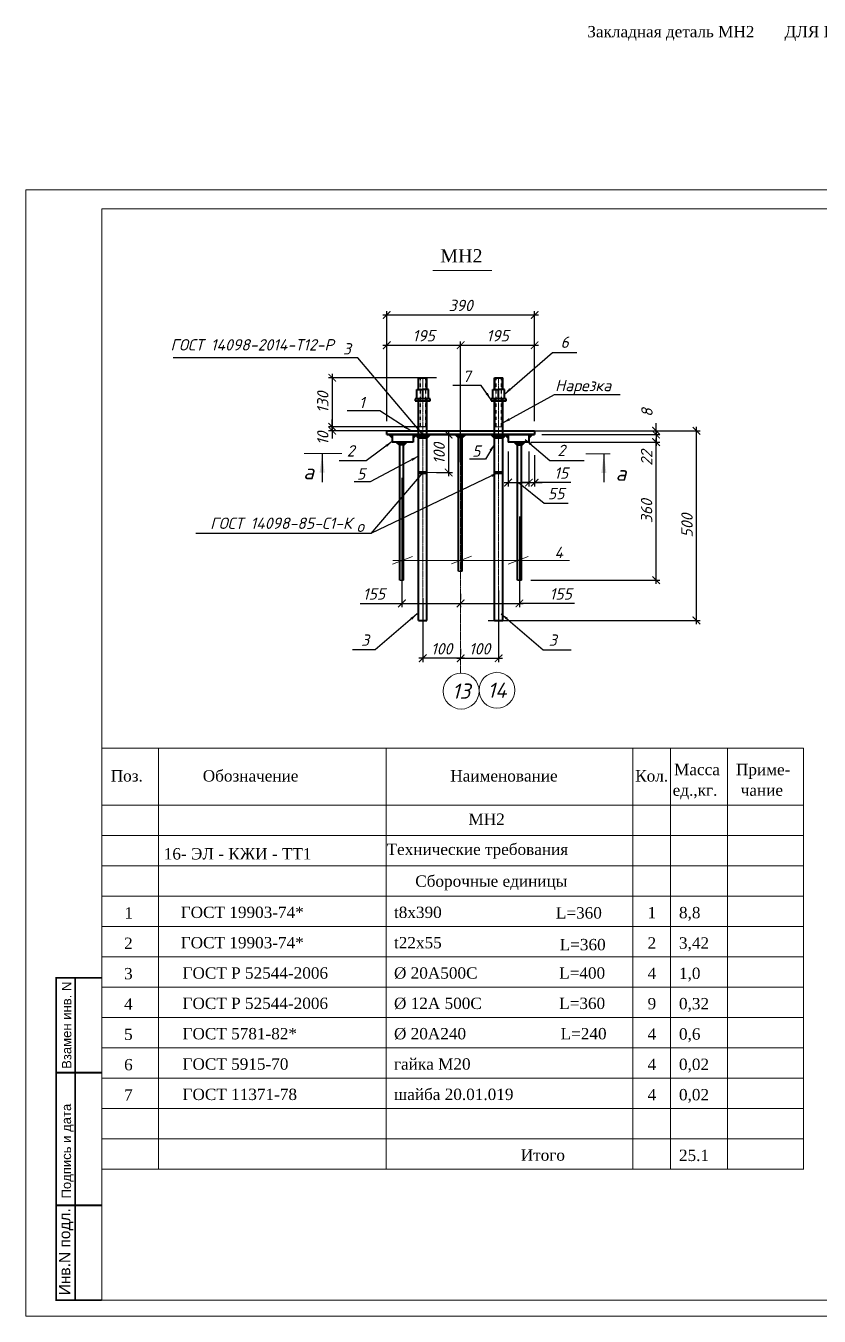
# Model space of a CAD drawing. Header units: millimetres. Extents: x 321124 to 407260, y -209908 to -138111.
# Drawn here: x 366794 to 387710, y -172490 to -138463 of the extents above; entities that cross this region are included whole.
import ezdxf
from ezdxf.enums import TextEntityAlignment as Align

# ---------------------------------------------------------------- set-up
doc = ezdxf.new("R2010")
doc.units = ezdxf.units.MM
for name, pattern in [('CENTER', [50.8, 31.75, -6.35, 6.35, -6.35]), ('CENTERX2', [4, 2.5, -0.5, 0.5, -0.5]), ('DASHED', [0.75, 0.5, -0.25])]:
    doc.linetypes.add(name, pattern=pattern)
doc.layers.get('Defpoints').update_dxf_attribs({"color": 1, "lineweight": 0})
for name, color, linetype, lineweight in [('!!!Закладные', 84, 'Continuous', 40), ('k_ Выноски', 7, 'Continuous', 13), ('k_ Осевая', 8, 'CENTERX2', 9), ('k_ Размеры', 7, 'Continuous', 15), ('оси', 1, 'CENTER', 5), ('Пунктир', 255, 'DASHED', 25), ('размеры', 5, 'Continuous', 20), ('сварка', 7, 'Continuous', 25), ('тонкие', 250, 'Continuous', 5)]:
    doc.layers.add(name, color=color, linetype=linetype, lineweight=lineweight)
doc.layers.add('Колонны', color=5, linetype='Continuous')
doc.styles.add('20', font='arial.ttf', dxfattribs={"height": 200})
doc.styles.add('300', font='times.ttf', dxfattribs={"width": 0.9, "height": 300})
doc.styles.add('350', font='times.ttf', dxfattribs={"height": 350})
doc.styles.get("Standard").update_dxf_attribs({"font": 'isocpeur.ttf'})
doc.styles.add('STEP PR', font='isocpeui.ttf')
doc.styles.add('style30', font='times.ttf', dxfattribs={"height": 300})
doc.dimstyles.new('10', dxfattribs={"dimtxt": 300, "dimasz": 200, "dimexe": 100, "dimexo": 250, "dimgap": 100, "dimtad": 1, "dimdec": 0, "dimlfac": 0.1, "dimdsep": 46, "dimtxsty": '300', "dimblk": 'ARCHTICK', "dimcen": 100, "dimdle": 100, "dimadec": 0, "dimazin": 2, "dimtfac": 1, "dimtdec": 0, "dimtmove": 1, "dimatfit": 3, "dimfxl": 0, "dimtolj": 1, "dimtzin": 0, "dimarcsym": 0})
doc.dimstyles.new('100', dxfattribs={"dimtxt": 300, "dimasz": 200, "dimexe": 100, "dimexo": 400, "dimgap": 100, "dimtad": 1, "dimdec": 0, "dimdsep": 46, "dimtxsty": 'Standard', "dimblk": 'ARCHTICK', "dimcen": -2.5, "dimdle": 100, "dimadec": 0, "dimazin": 2, "dimtfac": 1, "dimtdec": 0, "dimtmove": 1, "dimatfit": 3, "dimfxl": 0, "dimtolj": 1, "dimtzin": 0, "dimarcsym": 0})

# ---------------------------------------------------------------- blocks, each defined once
blk = doc.blocks.new('_ArchTick')
at = {"color": 0, "linetype": 'ByBlock', "const_width": 0.15}
blk.add_lwpolyline([(-0.5, -0.5), (0.5, 0.5)], dxfattribs=at)
blk = doc.blocks.new('*D75')
at = {"layer": 'Defpoints', "color": 0, "lineweight": 0, "ltscale": 5}
for p in [(380146, -149242), (380208, -149142), (383410, -149142)]:
    blk.add_point(p, dxfattribs=at)
at = {"layer": 'k_ Размеры', "color": 0, "lineweight": -2, "ltscale": 5}
for p, q in [((383410, -149142), (383410, -148942)), ((380396, -149242), (383510, -149242)), ((380458, -149142), (383510, -149142)), ((383410, -149242), (383410, -149142)), ((383410, -149242), (383410, -149442))]:
    blk.add_line(p, q, dxfattribs=at)
at = {"layer": 'k_ Размеры', "color": 0, "lineweight": -2, "ltscale": 5, "xscale": 200, "yscale": 200, "zscale": 200}
for p, rotation in [((383410, -149142), 270), ((383410, -149242), 90)]:
    blk.add_blockref('_ArchTick', p, dxfattribs=dict(at, rotation=rotation))
at = {"layer": 'k_ Размеры', "color": 0, "ltscale": 5, "insert": (383170, -148662), "char_height": 300, "attachment_point": 5, "rotation": 90, "style": 'STEP PR'}
blk.add_mtext('\\A1;8', dxfattribs=at)
blk = doc.blocks.new('*D76')
at = {"layer": 'Defpoints', "color": 0, "lineweight": 0, "ltscale": 5}
for p in [(380208, -146087), (376308, -149142), (380208, -149142)]:
    blk.add_point(p, dxfattribs=at)
at = {"layer": 'k_ Размеры', "color": 0, "lineweight": -2, "ltscale": 5}
for p, q in [((376208, -146087), (380308, -146087)), ((376308, -148892), (376308, -145987)), ((380208, -148892), (380208, -145987))]:
    blk.add_line(p, q, dxfattribs=at)
at = {"layer": 'k_ Размеры', "color": 0, "lineweight": -2, "ltscale": 5, "xscale": 200, "yscale": 200, "zscale": 200, "rotation": 180}
blk.add_blockref('_ArchTick', (376308, -146087), dxfattribs=at)
at = {"layer": 'k_ Размеры', "color": 0, "lineweight": -2, "ltscale": 5, "xscale": 200, "yscale": 200, "zscale": 200}
blk.add_blockref('_ArchTick', (380208, -146087), dxfattribs=at)
at = {"layer": 'k_ Размеры', "color": 0, "ltscale": 5, "insert": (378258, -145837), "char_height": 300, "attachment_point": 5, "style": 'STEP PR'}
blk.add_mtext('\\A1;390', dxfattribs=at)
blk = doc.blocks.new('*D77')
at = {"layer": 'Defpoints', "color": 0, "lineweight": 0, "ltscale": 5}
for p in [(377258, -153308), (377258, -155141), (378258, -155141)]:
    blk.add_point(p, dxfattribs=at)
at = {"layer": 'k_ Размеры', "color": 0, "lineweight": -2, "ltscale": 5}
for p, q in [((377258, -153558), (377258, -155241)), ((378358, -155141), (377158, -155141)), ((378258, -154891), (378258, -155041))]:
    blk.add_line(p, q, dxfattribs=at)
at = {"layer": 'k_ Размеры', "color": 0, "lineweight": -2, "ltscale": 5, "xscale": 200, "yscale": 200, "zscale": 200, "rotation": 180}
blk.add_blockref('_ArchTick', (377258, -155141), dxfattribs=at)
at = {"layer": 'k_ Размеры', "color": 0, "lineweight": -2, "ltscale": 5, "xscale": 200, "yscale": 200, "zscale": 200}
blk.add_blockref('_ArchTick', (378258, -155141), dxfattribs=at)
at = {"layer": 'k_ Размеры', "color": 0, "ltscale": 5, "insert": (377758, -154891), "char_height": 300, "attachment_point": 5, "style": 'STEP PR'}
blk.add_mtext('\\A1;100', dxfattribs=at)
blk = doc.blocks.new('*D78')
at = {"layer": 'Defpoints', "color": 0, "lineweight": 0, "ltscale": 5}
for p in [(379258, -153100), (378258, -155141), (379258, -155141)]:
    blk.add_point(p, dxfattribs=at)
at = {"layer": 'k_ Размеры', "color": 0, "lineweight": -2, "ltscale": 5}
for p, q in [((379258, -153350), (379258, -155241)), ((378158, -155141), (379358, -155141)), ((378258, -154891), (378258, -155041))]:
    blk.add_line(p, q, dxfattribs=at)
at = {"layer": 'k_ Размеры', "color": 0, "lineweight": -2, "ltscale": 5, "xscale": 200, "yscale": 200, "zscale": 200, "rotation": 180}
blk.add_blockref('_ArchTick', (378258, -155141), dxfattribs=at)
at = {"layer": 'k_ Размеры', "color": 0, "lineweight": -2, "ltscale": 5, "xscale": 200, "yscale": 200, "zscale": 200}
blk.add_blockref('_ArchTick', (379258, -155141), dxfattribs=at)
at = {"layer": 'k_ Размеры', "color": 0, "ltscale": 5, "insert": (378758, -154891), "char_height": 300, "attachment_point": 5, "style": 'STEP PR'}
blk.add_mtext('\\A1;100', dxfattribs=at)
blk = doc.blocks.new('*D79')
at = {"layer": 'Defpoints', "color": 0, "lineweight": 0, "ltscale": 5}
for p in [(378258, -146885), (376308, -149142), (378258, -150220)]:
    blk.add_point(p, dxfattribs=at)
at = {"layer": 'k_ Размеры', "color": 0, "lineweight": -2, "ltscale": 5}
for p, q in [((376208, -146885), (378358, -146885)), ((376308, -148892), (376308, -146785)), ((378258, -149970), (378258, -146785))]:
    blk.add_line(p, q, dxfattribs=at)
at = {"layer": 'k_ Размеры', "color": 0, "lineweight": -2, "ltscale": 5, "xscale": 200, "yscale": 200, "zscale": 200, "rotation": 180}
blk.add_blockref('_ArchTick', (376308, -146885), dxfattribs=at)
at = {"layer": 'k_ Размеры', "color": 0, "lineweight": -2, "ltscale": 5, "xscale": 200, "yscale": 200, "zscale": 200}
blk.add_blockref('_ArchTick', (378258, -146885), dxfattribs=at)
at = {"layer": 'k_ Размеры', "color": 0, "ltscale": 5, "insert": (377283, -146635), "char_height": 300, "attachment_point": 5, "style": 'STEP PR'}
blk.add_mtext('\\A1;195', dxfattribs=at)
blk = doc.blocks.new('*D80')
at = {"layer": 'Defpoints', "color": 0, "lineweight": 0, "ltscale": 5}
for p in [(380208, -146885), (378258, -149142), (380208, -149142)]:
    blk.add_point(p, dxfattribs=at)
at = {"layer": 'k_ Размеры', "color": 0, "lineweight": -2, "ltscale": 5}
for p, q in [((378158, -146885), (380308, -146885)), ((378258, -148892), (378258, -146785)), ((380208, -148892), (380208, -146785))]:
    blk.add_line(p, q, dxfattribs=at)
at = {"layer": 'k_ Размеры', "color": 0, "lineweight": -2, "ltscale": 5, "xscale": 200, "yscale": 200, "zscale": 200, "rotation": 180}
blk.add_blockref('_ArchTick', (378258, -146885), dxfattribs=at)
at = {"layer": 'k_ Размеры', "color": 0, "lineweight": -2, "ltscale": 5, "xscale": 200, "yscale": 200, "zscale": 200}
blk.add_blockref('_ArchTick', (380208, -146885), dxfattribs=at)
at = {"layer": 'k_ Размеры', "color": 0, "ltscale": 5, "insert": (379233, -146635), "char_height": 300, "attachment_point": 5, "style": 'STEP PR'}
blk.add_mtext('\\A1;195', dxfattribs=at)
blk = doc.blocks.new('*D81')
at = {"layer": 'Defpoints', "color": 0, "lineweight": 0, "ltscale": 5}
for p in [(380208, -149242), (380208, -149442), (383410, -149442)]:
    blk.add_point(p, dxfattribs=at)
at = {"layer": 'k_ Размеры', "color": 0, "lineweight": -2, "ltscale": 5}
for p, q in [((380458, -149242), (383510, -149242)), ((383410, -149142), (383410, -149542)), ((380458, -149442), (383510, -149442))]:
    blk.add_line(p, q, dxfattribs=at)
at = {"layer": 'k_ Размеры', "color": 0, "lineweight": -2, "ltscale": 5, "xscale": 200, "yscale": 200, "zscale": 200}
for p, rotation in [((383410, -149242), 90), ((383410, -149442), 270)]:
    blk.add_blockref('_ArchTick', p, dxfattribs=dict(at, rotation=rotation))
at = {"layer": 'k_ Размеры', "color": 0, "ltscale": 5, "insert": (383160, -149859), "char_height": 300, "attachment_point": 5, "rotation": 90, "style": 'STEP PR'}
blk.add_mtext('\\A1;22', dxfattribs=at)
blk = doc.blocks.new('*D82')
at = {"layer": 'Defpoints', "color": 0, "lineweight": 0, "ltscale": 5}
for p in [(374874, -149041), (377468, -149142), (377599, -149041)]:
    blk.add_point(p, dxfattribs=at)
at = {"layer": 'k_ Размеры', "color": 0, "lineweight": -2, "ltscale": 5}
for p, q in [((374874, -149041), (374874, -148841)), ((377349, -149041), (374774, -149041)), ((377218, -149142), (374774, -149142)), ((374874, -149142), (374874, -149041)), ((374874, -149142), (374874, -149342))]:
    blk.add_line(p, q, dxfattribs=at)
at = {"layer": 'k_ Размеры', "color": 0, "lineweight": -2, "ltscale": 5, "xscale": 200, "yscale": 200, "zscale": 200}
for p, rotation in [((374874, -149041), 270), ((374874, -149142), 90)]:
    blk.add_blockref('_ArchTick', p, dxfattribs=dict(at, rotation=rotation))
at = {"layer": 'k_ Размеры', "color": 0, "ltscale": 5, "insert": (374624, -149342), "char_height": 300, "attachment_point": 5, "rotation": 90, "style": 'STEP PR'}
blk.add_mtext('\\A1;10', dxfattribs=at)
blk = doc.blocks.new('*D83')
at = {"layer": 'Defpoints', "color": 0, "lineweight": 0, "ltscale": 5}
for p in [(377870, -147744), (374874, -149041), (377148, -149041)]:
    blk.add_point(p, dxfattribs=at)
at = {"layer": 'k_ Размеры', "color": 0, "lineweight": -2, "ltscale": 5}
for p, q in [((374874, -147644), (374874, -149141)), ((377620, -147744), (374774, -147744)), ((376898, -149041), (374774, -149041))]:
    blk.add_line(p, q, dxfattribs=at)
at = {"layer": 'k_ Размеры', "color": 0, "lineweight": -2, "ltscale": 5, "xscale": 200, "yscale": 200, "zscale": 200}
for p, rotation in [((374874, -147744), 90), ((374874, -149041), 270)]:
    blk.add_blockref('_ArchTick', p, dxfattribs=dict(at, rotation=rotation))
at = {"layer": 'k_ Размеры', "color": 0, "ltscale": 5, "insert": (374624, -148392), "char_height": 300, "attachment_point": 5, "rotation": 90, "style": 'STEP PR'}
blk.add_mtext('\\A1;130', dxfattribs=at)
blk = doc.blocks.new('*D84')
at = {"layer": 'Defpoints', "color": 0, "lineweight": 0, "ltscale": 5}
for p in [(379808, -151148), (378258, -153694), (379808, -153694)]:
    blk.add_point(p, dxfattribs=at)
at = {"layer": 'k_ Размеры', "color": 0, "lineweight": -2, "ltscale": 5}
for p, q in [((379808, -151398), (379808, -153794)), ((378258, -153444), (378258, -153594)), ((378158, -153694), (379908, -153694)), ((381261, -153694), (379808, -153694))]:
    blk.add_line(p, q, dxfattribs=at)
at = {"layer": 'k_ Размеры', "color": 0, "lineweight": -2, "ltscale": 5, "xscale": 200, "yscale": 200, "zscale": 200, "rotation": 180}
blk.add_blockref('_ArchTick', (378258, -153694), dxfattribs=at)
at = {"layer": 'k_ Размеры', "color": 0, "lineweight": -2, "ltscale": 5, "xscale": 200, "yscale": 200, "zscale": 200}
blk.add_blockref('_ArchTick', (379808, -153694), dxfattribs=at)
at = {"layer": 'k_ Размеры', "color": 0, "ltscale": 5, "insert": (380897, -153444), "char_height": 300, "attachment_point": 5, "style": 'STEP PR'}
blk.add_mtext('\\A1;155', dxfattribs=at)
blk = doc.blocks.new('*D85')
at = {"layer": 'Defpoints', "color": 0, "lineweight": 0, "ltscale": 5}
for p in [(376708, -150135), (378258, -153510), (378258, -153694)]:
    blk.add_point(p, dxfattribs=at)
at = {"layer": 'k_ Размеры', "color": 0, "lineweight": -2, "ltscale": 5}
for p, q in [((376708, -150385), (376708, -153794)), ((375609, -153694), (376708, -153694)), ((376608, -153694), (378358, -153694)), ((378258, -153760), (378258, -153794))]:
    blk.add_line(p, q, dxfattribs=at)
at = {"layer": 'k_ Размеры', "color": 0, "lineweight": -2, "ltscale": 5, "xscale": 200, "yscale": 200, "zscale": 200, "rotation": 180}
blk.add_blockref('_ArchTick', (376708, -153694), dxfattribs=at)
at = {"layer": 'k_ Размеры', "color": 0, "lineweight": -2, "ltscale": 5, "xscale": 200, "yscale": 200, "zscale": 200}
blk.add_blockref('_ArchTick', (378258, -153694), dxfattribs=at)
at = {"layer": 'k_ Размеры', "color": 0, "ltscale": 5, "insert": (375973, -153444), "char_height": 300, "attachment_point": 5, "style": 'STEP PR'}
blk.add_mtext('\\A1;155', dxfattribs=at)
blk = doc.blocks.new('*D86')
at = {"layer": 'Defpoints', "color": 0, "lineweight": 0, "ltscale": 5}
for p in [(380058, -149539), (380208, -149539), (380208, -150508)]:
    blk.add_point(p, dxfattribs=at)
at = {"layer": 'k_ Размеры', "color": 0, "lineweight": -2, "ltscale": 5}
for p, q in [((380058, -149789), (380058, -150608)), ((380208, -149789), (380208, -150608)), ((380058, -150508), (379858, -150508)), ((380058, -150508), (380208, -150508)), ((380058, -150508), (380208, -150508)), ((380208, -150508), (380408, -150508)), ((381164, -150508), (380208, -150508))]:
    blk.add_line(p, q, dxfattribs=at)
at = {"layer": 'k_ Размеры', "color": 0, "lineweight": -2, "ltscale": 5, "xscale": 200, "yscale": 200, "zscale": 200}
blk.add_blockref('_ArchTick', (380058, -150508), dxfattribs=at)
at = {"layer": 'k_ Размеры', "color": 0, "lineweight": -2, "ltscale": 5, "xscale": 200, "yscale": 200, "zscale": 200, "rotation": 180}
blk.add_blockref('_ArchTick', (380208, -150508), dxfattribs=at)
at = {"layer": 'k_ Размеры', "color": 0, "ltscale": 5, "insert": (380908, -150258), "char_height": 300, "attachment_point": 5, "style": 'STEP PR'}
blk.add_mtext('\\A1;15', dxfattribs=at)
blk = doc.blocks.new('*D88')
at = {"layer": 'Defpoints', "color": 0, "lineweight": 0, "ltscale": 5}
for p in [(379508, -149442), (380058, -149442), (380058, -150508)]:
    blk.add_point(p, dxfattribs=at)
at = {"layer": 'k_ Размеры', "color": 0, "lineweight": -2, "ltscale": 5}
for p, q in [((379508, -149692), (379508, -150608)), ((380058, -149692), (380058, -150608)), ((379408, -150508), (380158, -150508)), ((379783, -150508), (380461, -151047)), ((380461, -151047), (381089, -151047))]:
    blk.add_line(p, q, dxfattribs=at)
at = {"layer": 'k_ Размеры', "color": 0, "lineweight": -2, "ltscale": 5, "xscale": 200, "yscale": 200, "zscale": 200, "rotation": 180}
blk.add_blockref('_ArchTick', (379508, -150508), dxfattribs=at)
at = {"layer": 'k_ Размеры', "color": 0, "lineweight": -2, "ltscale": 5, "xscale": 200, "yscale": 200, "zscale": 200}
blk.add_blockref('_ArchTick', (380058, -150508), dxfattribs=at)
at = {"layer": 'k_ Размеры', "color": 0, "ltscale": 5, "insert": (380775, -150797), "char_height": 300, "attachment_point": 5, "style": 'STEP PR'}
blk.add_mtext('\\A1;55', dxfattribs=at)
blk = doc.blocks.new('*D89')
at = {"layer": 'Defpoints', "color": 0, "lineweight": 0, "ltscale": 5}
for p in [(377368, -149242), (377368, -150242), (377942, -150242)]:
    blk.add_point(p, dxfattribs=at)
at = {"layer": 'k_ Размеры', "color": 0, "lineweight": -2, "ltscale": 5}
for p, q in [((377618, -149242), (378042, -149242)), ((377942, -149142), (377942, -150342)), ((377618, -150242), (378042, -150242))]:
    blk.add_line(p, q, dxfattribs=at)
at = {"layer": 'k_ Размеры', "color": 0, "lineweight": -2, "ltscale": 5, "xscale": 200, "yscale": 200, "zscale": 200}
for p, rotation in [((377942, -149242), 90), ((377942, -150242), 270)]:
    blk.add_blockref('_ArchTick', p, dxfattribs=dict(at, rotation=rotation))
at = {"layer": 'k_ Размеры', "color": 0, "ltscale": 5, "insert": (377692, -149742), "char_height": 300, "attachment_point": 5, "rotation": 90, "style": 'STEP PR'}
blk.add_mtext('\\A1;100', dxfattribs=at)
blk = doc.blocks.new('*D90')
at = {"layer": 'Defpoints', "color": 0, "lineweight": 0, "ltscale": 5}
for p in [(379858, -149442), (383410, -149442), (379860, -153082)]:
    blk.add_point(p, dxfattribs=at)
at = {"layer": 'k_ Размеры', "color": 0, "lineweight": -2, "ltscale": 5}
for p, q in [((383410, -153182), (383410, -149342)), ((380108, -149442), (383510, -149442)), ((380110, -153082), (383510, -153082))]:
    blk.add_line(p, q, dxfattribs=at)
at = {"layer": 'k_ Размеры', "color": 0, "lineweight": -2, "ltscale": 5, "xscale": 200, "yscale": 200, "zscale": 200}
for p, rotation in [((383410, -149442), 90), ((383410, -153082), 270)]:
    blk.add_blockref('_ArchTick', p, dxfattribs=dict(at, rotation=rotation))
at = {"layer": 'k_ Размеры', "color": 0, "ltscale": 5, "insert": (383160, -151262), "char_height": 300, "attachment_point": 5, "rotation": 90, "style": 'STEP PR'}
blk.add_mtext('\\A1;360', dxfattribs=at)
blk = doc.blocks.new('*D87')
at = {"layer": 'Defpoints', "color": 0, "lineweight": 0, "ltscale": 5}
for p in [(378732, -149142), (384476, -149142), (378732, -154142)]:
    blk.add_point(p, dxfattribs=at)
at = {"layer": 'k_ Размеры', "color": 0, "lineweight": -2, "ltscale": 5}
for p, q in [((378982, -149142), (384576, -149142)), ((384476, -154242), (384476, -149042)), ((378982, -154142), (384576, -154142))]:
    blk.add_line(p, q, dxfattribs=at)
at = {"layer": 'k_ Размеры', "color": 0, "lineweight": -2, "ltscale": 5, "xscale": 200, "yscale": 200, "zscale": 200}
for p, rotation in [((384476, -149142), 90), ((384476, -154142), 270)]:
    blk.add_blockref('_ArchTick', p, dxfattribs=dict(at, rotation=rotation))
at = {"layer": 'k_ Размеры', "color": 0, "ltscale": 5, "insert": (384226, -151642), "char_height": 300, "attachment_point": 5, "rotation": 90, "style": 'STEP PR'}
blk.add_mtext('\\A1;500', dxfattribs=at)

msp = doc.modelspace()

# ---------------------------------------------------------------- hatches: boundary and pattern name
at = {"layer": 'размеры', "ltscale": 50}
for points in [[(377148.28849, -149242.13241), (377368.28849, -149242.13241), (377368.28849, -149342.13241), (377148.28849, -149342.13241)], [(379148.28849, -149242.13241), (379368.28849, -149242.13241), (379368.28849, -149342.13241), (379148.28849, -149342.13241)]]:
    msp.add_hatch(color=7, dxfattribs=at).paths.add_polyline_path(points)
at = {"layer": 'размеры'}
for points in [[(378302.06869, -149238.30703), (378202.06869, -149238.30703), (378202.06869, -149338.30703), (378302.06869, -149338.30703)], [(376752.06869, -149438.30703), (376652.06869, -149438.30703), (376652.06869, -149538.30703), (376752.06869, -149538.30703)], [(379858.28849, -149442.13241), (379758.28849, -149442.13241), (379758.28849, -149542.13241), (379858.28849, -149542.13241)]]:
    msp.add_hatch(color=256, dxfattribs=at).paths.add_polyline_path(points)
at = {"layer": 'сварка'}
for points in [[(376458.28849, -149342.13241), (376358.28849, -149242.13241), (376458.28849, -149242.13241)], [(377008.28849, -149342.13241), (377108.28849, -149242.13241), (377008.28849, -149242.13241)], [(377148.28849, -149342.13241), (377048.28849, -149242.13241), (377148.28849, -149242.13241)], [(377368.28849, -149342.13241), (377468.28849, -149242.13241), (377368.28849, -149242.13241)], [(378202.06869, -149338.30703), (378102.06869, -149238.30703), (378202.06869, -149238.30703)], [(378302.06869, -149338.30703), (378402.06869, -149238.30703), (378302.06869, -149238.30703)], [(379148.28849, -149342.13241), (379048.28849, -149242.13241), (379148.28849, -149242.13241)], [(379368.28849, -149342.13241), (379468.28849, -149242.13241), (379368.28849, -149242.13241)], [(379508.28849, -149342.13241), (379408.28849, -149242.13241), (379508.28849, -149242.13241)], [(380058.28849, -149342.13241), (380158.28849, -149242.13241), (380058.28849, -149242.13241)], [(376652.06869, -149538.30703), (376552.06869, -149438.30703), (376652.06869, -149438.30703)], [(376752.06869, -149538.30703), (376852.06869, -149438.30703), (376752.06869, -149438.30703)], [(379758.28849, -149542.13241), (379658.28849, -149442.13241), (379758.28849, -149442.13241)], [(379858.28849, -149542.13241), (379958.28849, -149442.13241), (379858.28849, -149442.13241)]]:
    msp.add_hatch(color=256, dxfattribs=at).paths.add_polyline_path(points)

# ---------------------------------------------------------------- linework, layer by layer
at = {"layer": '!!!Закладные'}
for p, q in [((377148.28849, -147743.87819), (377368.28849, -147743.87819)), ((377148.28849, -148049.51213), (377148.28849, -147743.87819)), ((377368.28849, -148049.51213), (377368.28849, -147743.87819)), ((379148.28849, -147743.87819), (379368.28849, -147743.87819)), ((379148.28849, -148049.51213), (379148.28849, -147743.87819)), ((379368.28849, -148049.51213), (379368.28849, -147743.87819)), ((377258.28849, -148299.51213), (377058.28849, -148299.51213)), ((377058.28849, -148299.51213), (377058.28849, -148349.51213)), ((377058.28849, -148349.51213), (377458.28849, -148349.51213)), ((377104.77919, -148299.51213), (377104.77919, -148049.51213)), ((377104.77919, -148049.51213), (377258.28849, -148049.51213)), ((377148.28849, -154142.13241), (377148.28849, -148299.51213)), ((377411.79779, -148049.51213), (377258.28849, -148049.51213)), ((377258.28849, -148299.51213), (377258.28849, -148049.51213)), ((377458.28849, -148299.51213), (377258.28849, -148299.51213)), ((377368.28849, -154142.13241), (377368.28849, -148299.51213)), ((377411.79779, -148299.51213), (377411.79779, -148049.51213)), ((377458.28849, -148349.51213), (377458.28849, -148299.51213)), ((379258.28849, -148299.51213), (379058.28849, -148299.51213)), ((379058.28849, -148299.51213), (379058.28849, -148349.51213)), ((379058.28849, -148349.51213), (379458.28849, -148349.51213)), ((379104.77919, -148299.51213), (379104.77919, -148049.51213)), ((379104.77919, -148049.51213), (379258.28849, -148049.51213)), ((379148.28849, -154142.13241), (379148.28849, -148299.51213)), ((379411.79779, -148049.51213), (379258.28849, -148049.51213)), ((379258.28849, -148299.51213), (379258.28849, -148049.51213)), ((379458.28849, -148299.51213), (379258.28849, -148299.51213)), ((379368.28849, -154142.13241), (379368.28849, -148299.51213)), ((379411.79779, -148299.51213), (379411.79779, -148049.51213)), ((379458.28849, -148349.51213), (379458.28849, -148299.51213)), ((376308.28849, -149242.13241), (376308.28849, -149142.13241)), ((376308.28849, -149142.13241), (380208.28849, -149142.13241)), ((380208.28849, -149242.13241), (376308.28849, -149242.13241)), ((376308.28849, -149242.13241), (380208.28849, -149242.13241)), ((376457.05299, -149242.13241), (376457.05299, -149442.13241)), ((376858.28849, -149242.13241), (376958.28849, -149242.13241)), ((377007.05299, -149242.13241), (377007.05299, -149442.13241)), ((378908.28849, -149242.13241), (379008.28849, -149242.13241)), ((379208.28849, -149242.13241), (379108.28849, -149242.13241)), ((379508.28849, -149242.13241), (379508.28849, -149442.13241)), ((379708.28849, -149242.13241), (379808.28849, -149242.13241)), ((380008.28849, -149242.13241), (379908.28849, -149242.13241)), ((380058.28849, -149242.13241), (380058.28849, -149442.13241)), ((380208.28849, -149142.13241), (380208.28849, -149242.13241)), ((377007.05299, -149442.13241), (376457.05299, -149442.13241)), ((380058.28849, -149442.13241), (379508.28849, -149442.13241)), ((379148.28849, -154142.13241), (379368.28849, -154142.13241))]:
    msp.add_line(p, q, dxfattribs=at)
at = {"layer": '!!!Закладные', "ltscale": 0.2}
for p, q in [((378202.06869, -152842.13241), (378202.06869, -149238.30703)), ((378302.06869, -152842.13241), (378302.06869, -149238.30703)), ((376652.06869, -153078.30703), (376652.06869, -149438.30703)), ((376752.06869, -153078.30703), (376752.06869, -149438.30703)), ((379758.28849, -153082.13241), (379758.28849, -149442.13241)), ((379858.28849, -153082.13241), (379858.28849, -149442.13241))]:
    msp.add_line(p, q, dxfattribs=at)
at = {"layer": '!!!Закладные', "ltscale": 5}
msp.add_line((377148.28849, -154142.13241), (377368.28849, -154142.13241), dxfattribs=at)
at = {"layer": 'k_ Выноски'}
for p, q in [((375127.31431, -149743.14522), (374132.1279, -149743.14522)), ((382198.79592, -149750.68515), (381559.27487, -149750.68515))]:
    msp.add_line(p, q, dxfattribs=at)
at = {"layer": 'k_ Выноски', "color": 0}
for points in [[(374540.73103, -150243.14522), (374672.38353, -150243.14522), (374606.55728, -149743.14522)], [(381967.878, -150250.68515), (382099.5305, -150250.68515), (382033.70425, -149750.68515)]]:
    msp.add_solid(points, dxfattribs=at)
at = {"layer": 'k_ Осевая', "linetype": 'Continuous', "ltscale": 10}
for centre in [(378271.1699, -156006.70295), (379215.8811, -155983.34165)]:
    msp.add_circle(centre, 472.5, dxfattribs=at)
at = {"layer": 'Колонны'}
for p, q in [((376652.06869, -153078.30703), (376754.15825, -153078.30703)), ((378202.06869, -152842.13241), (378302.06869, -152842.13241)), ((379858.28849, -153082.13241), (379758.28849, -153082.13241)), ((379760.37804, -153082.13241), (379860.37804, -153082.13241))]:
    msp.add_line(p, q, dxfattribs=at)
at = {"layer": 'оси'}
for p, q in [((377258.28849, -153620.72563), (377258.28849, -147743.87819)), ((379258.28849, -153516.55737), (379258.28849, -147743.87819)), ((378258.28849, -155534.37857), (378258.28849, -148956.166))]:
    msp.add_line(p, q, dxfattribs=at)
at = {"layer": 'Пунктир', "ltscale": 0.2}
for p, q in [((377186.9627, -147743.87819), (377186.9627, -149041.11819)), ((377329.61428, -147743.87819), (377329.61428, -149041.11819)), ((379186.9627, -147743.87819), (379186.9627, -149041.11819)), ((379329.61428, -147743.87819), (379329.61428, -149041.11819))]:
    msp.add_line(p, q, dxfattribs=at)
at = {"layer": 'размеры'}
for p, q in [((366794.95709, -142789.84034), (366794.95709, -172489.84034)), ((407259.6166, -142789.84034), (366794.95709, -142789.84034)), ((366794.33209, -143695.41566), (366794.95709, -172489.84034)), ((366794.33209, -143695.41566), (366794.95709, -172489.84034)), ((377058.28849, -149242.13241), (376958.28849, -149242.13241)), ((407259.6166, -172489.84034), (366794.95709, -172489.84034))]:
    msp.add_line(p, q, dxfattribs=at)
at = {"layer": 'размеры', "ltscale": 100}
msp.add_line((377522.72828, -144917.35898), (379081.88996, -144917.35898), dxfattribs=at)
at = {"layer": 'размеры', "color": 7, "ltscale": 50}
for p, q in [((377148.28849, -149342.13241), (377368.28849, -149342.13241)), ((379148.28849, -149342.13241), (379368.28849, -149342.13241)), ((380208.28849, -149142.13241), (380499.75847, -149142.13241)), ((377618.28849, -150242.13241), (377378.20457, -150242.13241))]:
    msp.add_line(p, q, dxfattribs=at)
at = {"layer": 'размеры', "color": 7, "ltscale": 300}
for p, q in [((376990.09419, -152456.56682), (376464.98235, -152662.256)), ((381127.48243, -152558.82666), (376471.90333, -152558.82666)), ((378540.09419, -152448.44183), (378014.98235, -152654.13101)), ((380040.09419, -152456.56682), (379514.98235, -152662.256))]:
    msp.add_line(p, q, dxfattribs=at)
at = {"layer": 'размеры', "linetype": 'Continuous'}
for p, q in [((387294.70772, -157509.83074), (368794.70772, -157509.83074)), ((370294.70772, -157509.83074), (370294.70772, -163009.83074)), ((376294.70772, -163009.83074), (376294.70772, -157509.83074)), ((382794.70772, -157509.83074), (382794.70772, -168609.83074)), ((383794.70772, -168609.83074), (383794.70772, -157509.83074)), ((385294.70772, -157509.83074), (385294.70772, -168609.83074)), ((387294.70772, -157509.83074), (387294.70772, -168609.83074)), ((387294.70772, -159009.83074), (368794.70772, -159009.83074)), ((387294.70772, -159009.83074), (368794.70772, -159009.83074)), ((387294.70772, -159809.83074), (368794.70772, -159809.83074)), ((387294.70772, -160609.83074), (368794.70772, -160609.83074)), ((387294.70772, -161409.83074), (368794.70772, -161409.83074)), ((387294.70772, -162209.83074), (368794.70772, -162209.83074)), ((387294.70772, -163009.83074), (368794.70772, -163009.83074)), ((387300.22404, -163009.83074), (368800.22404, -163009.83074)), ((370294.70772, -163009.83074), (370294.70772, -168609.83074)), ((376294.70772, -163009.83074), (376294.70772, -168609.83074)), ((387300.22404, -163809.83074), (368800.22404, -163809.83074)), ((387300.22404, -164609.83074), (368800.22404, -164609.83074)), ((387300.22404, -165409.83074), (368800.22404, -165409.83074)), ((387305.74036, -166209.83074), (368805.74036, -166209.83074)), ((387305.74036, -167009.83074), (368805.74036, -167009.83074)), ((387305.74036, -167809.83074), (368805.74036, -167809.83074)), ((387305.74036, -168609.83074), (368805.74036, -168609.83074))]:
    msp.add_line(p, q, dxfattribs=at)
at = {"layer": 'размеры', "color": 7, "ltscale": 50}
for points in [[(377148.28849, -149242.13241), (377368.28849, -149242.13241), (377368.28849, -149342.13241), (377148.28849, -149342.13241)], [(379148.28849, -149242.13241), (379368.28849, -149242.13241), (379368.28849, -149342.13241), (379148.28849, -149342.13241)]]:
    msp.add_lwpolyline(points, close=True, dxfattribs=at)
at = {"layer": 'размеры', "lineweight": 35, "const_width": 50}
msp.add_lwpolyline([(367594.46073, -172067.17069), (368094.46073, -172067.17069), (368094.46073, -163567.17069), (367594.46073, -163567.17069)], close=True, dxfattribs=at)
msp.add_lwpolyline([(367594.46073, -172067.17069), (368094.46073, -172067.17069), (368094.46073, -163567.17069), (367594.46073, -163567.17069)], close=True, dxfattribs=at)
at = {"layer": 'размеры', "const_width": 50}
msp.add_lwpolyline([(368094.46073, -163567.17069), (368794.46073, -163567.17069)], dxfattribs=at)
at = {"layer": 'размеры', "lineweight": 35, "const_width": 50}
for points in [[(367594.46073, -166067.17069), (368794.46073, -166067.17069)], [(367594.46073, -169567.17069), (368794.46073, -169567.17069)], [(368094.46073, -172067.17069), (368794.46073, -172067.17069)]]:
    msp.add_lwpolyline(points, dxfattribs=at)
at = {"layer": 'сварка'}
for p, q in [((376458.28849, -149342.13241), (376358.28849, -149242.13241)), ((376457.05299, -149261.34496), (376457.05299, -149242.13241)), ((377007.05299, -149261.34496), (377007.05299, -149242.13241)), ((377008.28849, -149342.13241), (377108.28849, -149242.13241)), ((377148.28849, -149342.13241), (377048.28849, -149242.13241)), ((377158.28849, -149242.13241), (377058.28849, -149242.13241)), ((377368.28849, -149342.13241), (377468.28849, -149242.13241)), ((378202.06869, -149338.30703), (378102.06869, -149238.30703)), ((378202.06869, -149238.30703), (378202.06869, -149338.30703)), ((378202.06869, -149238.30703), (378202.06869, -149338.30703)), ((378302.06869, -149238.30703), (378302.06869, -149338.30703)), ((378302.06869, -149338.30703), (378402.06869, -149238.30703)), ((378302.06869, -149238.30703), (378302.06869, -149338.30703)), ((379148.28849, -149342.13241), (379048.28849, -149242.13241)), ((379368.28849, -149342.13241), (379468.28849, -149242.13241)), ((379508.28849, -149342.13241), (379408.28849, -149242.13241)), ((380058.28849, -149342.13241), (380158.28849, -149242.13241)), ((376652.06869, -149538.30703), (376552.06869, -149438.30703)), ((376652.06869, -149438.30703), (376652.06869, -149538.30703)), ((376652.06869, -149438.30703), (376652.06869, -149538.30703)), ((376752.06869, -149438.30703), (376752.06869, -149538.30703)), ((376752.06869, -149538.30703), (376852.06869, -149438.30703)), ((376752.06869, -149438.30703), (376752.06869, -149538.30703)), ((379758.28849, -149542.13241), (379658.28849, -149442.13241)), ((379758.28849, -149442.13241), (379758.28849, -149542.13241)), ((379758.28849, -149442.13241), (379758.28849, -149542.13241)), ((379858.28849, -149442.13241), (379858.28849, -149542.13241)), ((379858.28849, -149542.13241), (379958.28849, -149442.13241)), ((379858.28849, -149442.13241), (379858.28849, -149542.13241))]:
    msp.add_line(p, q, dxfattribs=at)
at = {"layer": 'сварка', "lineweight": 100}
for p, q in [((377148.28849, -150242.13241), (377368.28849, -150242.13241)), ((379148.28849, -150242.13241), (379368.28849, -150242.13241))]:
    msp.add_line(p, q, dxfattribs=at)
at = {"layer": 'тонкие'}
for p, q in [((368794.95709, -143289.84034), (368794.46073, -172067.17069)), ((406767.29726, -143289.84034), (368794.95709, -143289.84034)), ((367594.46073, -172067.17069), (387286.40084, -172067.16798)), ((406766.8009, -172067.17069), (368794.46073, -172067.17069))]:
    msp.add_line(p, q, dxfattribs=at)
at = {"layer": 'тонкие', "ltscale": 5}
for p, q in [((377148.28849, -149041.11819), (377368.28849, -149041.11819)), ((379148.28849, -149041.11819), (379368.28849, -149041.11819))]:
    msp.add_line(p, q, dxfattribs=at)

# ---------------------------------------------------------------- texts
at = {"layer": 'k_ Выноски'}
for s, height, style, p in [('а', 400, 'STEP PR', (374109.09007, -150422.3705)), ('а', 400, 'STEP PR', (382342.39213, -150460.82285)), ('0,6', 300, 'style30', (384013.8978, -165198.05571))]:
    msp.add_text(s, height=height, dxfattribs=dict(at, style=style)).set_placement(p)
at = {"layer": 'k_ Выноски', "linetype": 'Continuous', "style": 'style30'}
for s, p in [('16- ЭЛ - КЖИ - ТТ1', (370431.28371, -160446.87278)), ('Технические требования', (376304.80027, -160328.30929)), ('Сборочные единицы', (377060.83412, -161166.22941)), ('1', (369394.28863, -162006.41058)), ('ГОСТ 19903-74*', (370877.88457, -161989.83074)), ('t8х390 ', (376500.33705, -161989.83074)), ('  L=360', (380542.3207, -162004.31056)), ('1', (383186.13792, -161998.05571)), ('8,8', (384013.8978, -161998.05571)), ('2', (369385.91932, -162806.41058)), ('ГОСТ 19903-74*', (370877.88457, -162789.83074)), ('t22х55', (376500.33705, -162789.83074)), (' L=360', (380756.44405, -162840.9614)), ('2', (383186.13792, -162798.05571)), ('3,42', (384013.8978, -162798.05571)), ('3', (369385.91932, -163606.41058)), ('ГОСТ Р 52544-2006', (370925.77149, -163589.83074)), ('%%C 20A500С                   L=400', (376500.33705, -163589.83074)), ('4', (383186.13792, -163598.05571)), ('1,0', (384013.8978, -163598.05571)), ('4', (369385.91932, -164406.41058)), ('ГОСТ Р 52544-2006', (370925.77149, -164389.83074)), ('%%C 12A 500С                  L=360', (376500.33705, -164389.83074)), ('9', (383186.13792, -164398.05571)), ('0,32', (384013.8978, -164398.05571)), ('5', (369385.91932, -165206.41058)), ('ГОСТ 5781-82*', (370925.77149, -165189.83074)), ('%%C 20A240                      L=240', (376500.33705, -165189.83074)), ('4', (383186.13792, -165198.05571)), ('6', (369385.91932, -166006.41058)), ('ГОСТ 5915-70', (370925.77149, -165989.83074)), ('гайка М20', (376500.33705, -165989.83074)), ('4', (383186.13792, -165998.05571)), ('0,02', (384013.8978, -165998.05571)), ('7', (369385.91932, -166806.41058)), ('ГОСТ 11371-78', (370925.77149, -166789.83074)), ('шайба 20.01.019', (376500.33705, -166789.83074)), ('4', (383186.13792, -166798.05571)), ('0,02', (384013.8978, -166798.05571)), ('Итого', (379843.58877, -168389.83074)), ('25.1', (384013.8978, -168398.05571))]:
    msp.add_text(s, height=300, dxfattribs=at).set_placement(p)
at = {"layer": 'k_ Осевая', "color": 1, "linetype": 'Continuous', "char_height": 400, "width": 945, "attachment_point": 5, "style": 'STEP PR'}
for s, insert in [('13', (378271.1699, -156006.71476)), ('14', (379215.8811, -155983.35346))]:
    msp.add_mtext(s, dxfattribs=dict(at, insert=insert))
at = {"layer": 'размеры'}
for s, style, p in [('Закладная деталь МН2       ДЛЯ КРАНОВ', 'style30', (381597.51827, -138766.30671)), ('6', 'STEP PR', (380892.0717, -146955.60634)), ('ГОСТ 14098-2014-Т12-Р', 'STEP PR', (370607.38722, -147025.36627)), ('3', 'STEP PR', (375154.09453, -147130.48174)), ('7', 'STEP PR', (378309.61562, -147854.53501)), ('Нарезка', 'STEP PR', (380747.33606, -148097.29281)), ('1', 'STEP PR', (375579.72716, -148546.38256)), ('2', 'STEP PR', (375257.79561, -149820.60605)), ('5', 'STEP PR', (378560.80343, -149828.00132)), ('2', 'STEP PR', (380810.13976, -149809.70339)), ('5', 'STEP PR', (375522.39659, -150428.40477)), ('ГОСТ 14098-85-С1-К', 'STEP PR', (371654.54296, -151730.02834)), ('о', 'STEP PR', (375515.99657, -151810.83209)), ('4', 'STEP PR', (380732.65979, -152500.92902)), ('3', 'STEP PR', (375634.23188, -154812.68046)), ('3', 'STEP PR', (380581.19509, -154812.68046)), ('МН2', 'style30', (378464.64167, -159534.16507))]:
    msp.add_text(s, height=300, dxfattribs=dict(at, style=style)).set_placement(p)
at = {"layer": 'размеры', "color": 0, "style": '350'}
msp.add_text('МН2', height=350, dxfattribs=at).set_placement((377720.25346, -144703.30573))
at = {"layer": 'размеры', "linetype": 'Continuous', "style": 'style30'}
for s, p in [('Поз.', (369032.57336, -158391.22838)), ('Обозначение', (371459.10406, -158391.22838)), ('Наименование', (377985.63513, -158391.22838)), ('Кол.', (382860.61596, -158391.22838)), ('Масса', (383884.6152, -158224.02874)), ('Приме-', (385516.24791, -158224.02874)), ('ед.,кг.', (383847.96447, -158767.42732)), ('чание', (385641.75806, -158767.42732)), ('3', (369385.91932, -163606.41058))]:
    msp.add_text(s, height=300, dxfattribs=at).set_placement(p)
at = {"layer": 'размеры', "style": '20'}
for s, height, p, p2 in [('Взамен инв. N', 246.6388706, (367994.46073, -165967.17069), (367994.46073, -163667.17069)), ('Инв.N подл.', 292.8180634, (367964.46134, -171940.17077), (367964.46134, -169640.17077))]:
    msp.add_text(s, height=height, rotation=90, dxfattribs=at).set_placement(p, p2, align=Align.ALIGNED)
msp.add_text('Подпись и дата', height=246.6388706, rotation=90, dxfattribs=at).set_placement((367987.55624, -169386.08863))

# ---------------------------------------------------------------- dimensions: what is measured, and where the dimension line sits
at = {"layer": 'k_ Размеры', "ltscale": 5}
for base, p1, p2, angle, picture, middle in [((380208.28849, -146087.48157), (376308.28849, -149142.13241), (380208.28849, -149142.13241), 180, '*D76', (378258.28849, -145837.48157)), ((378258.28849, -146885.17221), (376308.28849, -149142.13241), (378258.28849, -150220.30204), 180, '*D79', (377283.28849, -146635.17221)), ((380208.28849, -146885.17221), (378258.28849, -149142.13241), (380208.28849, -149142.13241), 180, '*D80', (379233.28849, -146635.17221)), ((374873.74658, -149041.11819), (377870.36978, -147743.87819), (377148.28849, -149041.11819), 270, '*D83', (374623.74658, -148392.49819)), ((384476.30853, -149142.13241), (378732.02232, -154142.13241), (378732.02232, -149142.13241), 90, '*D87', (384226.30853, -151642.13241)), ((377941.91201, -150242.13241), (377368.28849, -149242.13241), (377368.28849, -150242.13241), 90, '*D89', (377691.91201, -149742.13241)), ((379258.28849, -155141.10261), (378258.28849, -155141.10261), (379258.28849, -153099.88606), 180, '*D78', (378758.28849, -154891.10261)), ((377258.28849, -155141.10261), (378258.28849, -155141.10261), (377258.28849, -153308.22171), 180, '*D77', (377758.28849, -154891.10261))]:
    dim = msp.add_linear_dim(base=base, p1=p1, p2=p2, angle=angle, dimstyle='10', override={"dimtxsty": 'STEP PR'}, dxfattribs=at)
    dim.commit()
    dim.dimension.update_dxf_attribs({"geometry": picture, "text_midpoint": middle})
for base, p1, p2, text, picture, middle in [((383410.08397, -149142.13241), (380146.16479, -149242.13241), (380208.28849, -149142.13241), '8', '*D75', (383419.51908, -148661.98844)), ((383410.08397, -149442.13241), (380208.28849, -149242.13241), (380208.28849, -149442.13241), '22', '*D81', (383410.08397, -149859.12584))]:
    dim = msp.add_linear_dim(base=base, p1=p1, p2=p2, angle=270, text=text, dimstyle='10', override={"dimtxsty": 'STEP PR'}, dxfattribs=at)
    dim.commit()
    dim.dimension.update_dxf_attribs({"geometry": picture, "text_midpoint": middle, "dimtype": 160})
dim = msp.add_linear_dim(base=(374873.74658, -149041.11819), p1=(377468.04904, -149142.13241), p2=(377599.17452, -149041.11819), angle=270, dimstyle='10', override={"dimtxsty": 'STEP PR'}, dxfattribs=at)
dim.commit()
dim.dimension.update_dxf_attribs({"geometry": '*D82', "text_midpoint": (374873.74658, -149342.13241), "dimtype": 160})
dim = msp.add_linear_dim(base=(383410.08397, -149442.13241), p1=(379860.37804, -153082.13241), p2=(379858.28849, -149442.13241), angle=90, text='360', dimstyle='10', override={"dimtxsty": 'STEP PR'}, dxfattribs=at)
dim.commit()
dim.dimension.update_dxf_attribs({"geometry": '*D90', "text_midpoint": (383160.08397, -151262.13241)})
for base, p1, p2, picture, middle in [((380058.28849, -150507.91946), (379508.28849, -149442.13241), (380058.28849, -149442.13241), '*D88', (380560.64033, -151046.59854)), ((380208.28849, -150507.91946), (380058.28849, -149539.09929), (380208.28849, -149539.09929), '*D86', (380908.48086, -150508.01526)), ((378258.28849, -153693.94147), (376708.28849, -150135.3014), (378258.28849, -153509.77324), '*D85', (375973.15817, -153609.77324)), ((379808.28849, -153693.94147), (378258.28849, -153693.94147), (379808.28849, -151148.25283), '*D84', (380896.94709, -153508.46207))]:
    dim = msp.add_linear_dim(base=base, p1=p1, p2=p2, dimstyle='10', override={"dimtxsty": 'STEP PR'}, dxfattribs=at)
    dim.commit()
    dim.dimension.update_dxf_attribs({"geometry": picture, "text_midpoint": middle, "dimtype": 160})

# ---------------------------------------------------------------- leaders
at = {"layer": 'k_ Выноски', "color": 7, "ltscale": 50}
for points in [[(377258.28849, -149242.13241), (375548.77711, -147214.95815), (370678.03362, -147214.95815)], [(377258.28849, -150242.29585), (375892.51592, -151848.62871), (371278.15648, -151848.62871)], [(379258.28849, -150242.29585), (375892.51592, -151848.62871), (371435.91213, -151848.62871)]]:
    msp.add_leader(points, dimstyle='10', override={"dimtad": 0}, dxfattribs=at)
at = {"layer": 'k_ Выноски', "color": 0, "linetype": 'Continuous', "has_arrowhead": 0}
for points in [[(374606.55728, -149743.14522), (374606.55728, -150493.14522)], [(382033.70425, -149750.68515), (382033.70425, -150500.68515)]]:
    msp.add_leader(points, dimstyle='100', dxfattribs=at)
at = {"layer": 'размеры', "color": 7, "ltscale": 50}
for points in [[(379411.79779, -148174.51213), (380677.27255, -147078.51847), (381318.77147, -147078.51847)], [(379058.28849, -148324.51213), (378798.07886, -147944.09555), (378050.88088, -147944.09555)], [(379368.28849, -148933.82288), (380732.51325, -148188.60988), (382467.52286, -148188.60988)], [(376948.27939, -149142.13241), (376127.29305, -148617.23802), (375263.20724, -148617.23802)], [(379956.94712, -149368.19634), (380607.28896, -149924.07663), (381511.78296, -149924.07663)], [(376457.05299, -149421.58308), (375768.88265, -149934.97929), (375054.94482, -149934.97929)], [(379148.28849, -149490.77551), (378912.53724, -149887.60564), (378488.33986, -149887.60564)], [(377148.28849, -149813.03647), (375874.1304, -150488.00908), (375449.93301, -150488.00908)], [(377109.34377, -153970.92824), (376007.0076, -154915.50291), (375407.47652, -154915.50291)], [(379329.34377, -153970.92824), (380431.67995, -154915.50291), (381172.1971, -154915.50291)]]:
    msp.add_leader(points, dimstyle='10', override={"dimgap": 100, "dimtad": 0}, dxfattribs=at)

doc.saveas('drawing.dxf')
